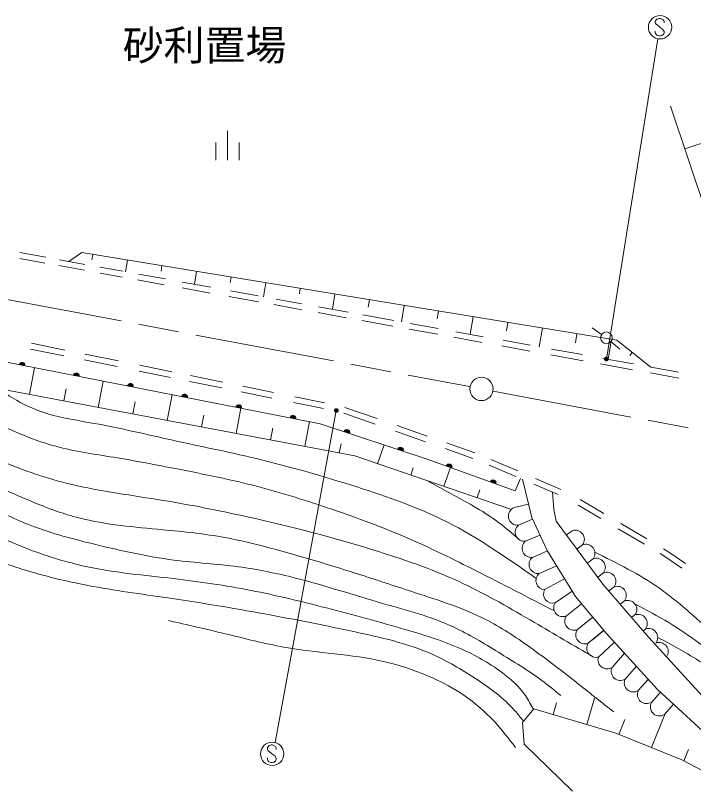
# Model space of a CAD drawing. Units: millimetres, scale not verified. Extents: x 40000 to 680000, y 20000 to 380000.
# Drawn here: x 143439 to 201476, y 261884 to 328557 of the extents above; entities that cross this region are included whole.
import ezdxf
from ezdxf.enums import TextEntityAlignment as Align

# ---------------------------------------------------------------- set-up
doc = ezdxf.new("R2010")
doc.units = ezdxf.units.MM
doc.header["$LTSCALE"] = 1000
doc.linetypes.add('CHAIN', pattern=[18.5, 12, -1.5, 3.5, -1.5])
for name, color, linetype, lineweight in [('M-BGD', 7, 'Continuous', 13), ('M-BMK', 2, 'CHAIN', 13), ('M-BMK-SRVR', 3, 'Continuous', 13), ('M-STR-HTXT', 7, 'Continuous', 13), ('M-STR-STRC', 7, 'Continuous', 13)]:
    doc.layers.add(name, color=color, linetype=linetype, lineweight=lineweight)
doc.styles.add('ＭＳ ゴシック', font='')
doc.styles.get('ＭＳ ゴシック').set_extended_font_data('MS Gothic')

# ---------------------------------------------------------------- blocks, each defined once
blk = doc.blocks.new('filled_dot')
at = {"color": 0, "linetype": 'Continuous', "lineweight": -2, "const_width": 1.25}
blk.add_lwpolyline([(-0.625, 0, 1), (0.625, 0, 1)], format="xyb", close=True, dxfattribs=at)

msp = doc.modelspace()

# ---------------------------------------------------------------- linework, layer by layer
at = {"layer": 'M-BGD'}
for p, q in [((199511, 320804), (202666, 311437)), ((161592, 318679), (161592, 316179)), ((160592, 317679), (160592, 316179)), ((162592, 316179), (162592, 317679)), ((203129, 317949), (200743, 317146)), ((143818, 308267), (146042, 307863)), ((148004, 307507), (149113, 308272)), ((149113, 308272), (194910, 300761)), ((149980, 307660), (150055, 308118)), ((143792, 307763), (145934, 307375)), ((147198, 307654), (149360, 307261)), ((152851, 306628), (153015, 307632)), ((147153, 307153), (149329, 306759)), ((150655, 307026), (152645, 306665)), ((155901, 306689), (155976, 307147)), ((150670, 306515), (152564, 306172)), ((153957, 306427), (156268, 306008)), ((158755, 305557), (158936, 306661)), ((161822, 305718), (161897, 306176)), ((153889, 305931), (156153, 305520)), ((157698, 305748), (160144, 305304)), ((164659, 304485), (164857, 305690)), ((157698, 305240), (160100, 304804)), ((161851, 304995), (164211, 304567)), ((167743, 304747), (167818, 305205)), ((170564, 303414), (170778, 304719)), ((161707, 304513), (164227, 304056)), ((165753, 304287), (167953, 303888)), ((173634, 303597), (173738, 304233)), ((165546, 303816), (167957, 303379)), ((169375, 303630), (171924, 303167)), ((176468, 302343), (176699, 303748)), ((169344, 303127), (171749, 302691)), ((173161, 302943), (175830, 302458)), ((179548, 302583), (179659, 303262)), ((182373, 301271), (182620, 302777)), ((173099, 302446), (175731, 301968)), ((177216, 302207), (179617, 301771)), ((185462, 301568), (185580, 302291)), ((177151, 301711), (179580, 301270)), ((181138, 301495), (183482, 301070)), ((188277, 300200), (188541, 301806)), ((193610, 301258), (192800, 301838)), ((132406, 300899), (169506, 293621)), ((180957, 301020), (183359, 300584)), ((185200, 300758), (187486, 300343)), ((191375, 300554), (191501, 301320)), ((194910, 300761), (197822, 298468)), ((144794, 300509), (147669, 299924)), ((185074, 300273), (187477, 299837)), ((194182, 299129), (194438, 300692)), ((194400, 300648), (195170, 299998)), ((144723, 300013), (147566, 299435)), ((149403, 299571), (152257, 298990)), ((189254, 299515), (192032, 299010)), ((189316, 300012), (191968, 299530)), ((196023, 299465), (196227, 299724)), ((149325, 299077), (152136, 298504)), ((193525, 298740), (196250, 298245)), ((193716, 299213), (196351, 298735)), ((132697, 298395), (172486, 290863)), ((145061, 298416), (144629, 296136)), ((154034, 298118), (156701, 297575)), ((154068, 298621), (156832, 298059)), ((197822, 298468), (200208, 298035)), ((158419, 297736), (161185, 297173)), ((197797, 297965), (200213, 297526)), ((150949, 297261), (150525, 295020)), ((158329, 297244), (161099, 296680)), ((162888, 296826), (165530, 296288)), ((147770, 296599), (147577, 295578)), ((156837, 296106), (156420, 293904)), ((162764, 296341), (165375, 295810)), ((153665, 295479), (153472, 294462)), ((167247, 295429), (169794, 294910)), ((167353, 295917), (169895, 295400)), ((162725, 294951), (162315, 292788)), ((171642, 295018), (174386, 294057)), ((159559, 294360), (159368, 293346)), ((171543, 294523), (174219, 293586)), ((168613, 293797), (168211, 291673)), ((169506, 293621), (178687, 290595)), ((176112, 293453), (178688, 292550)), ((165454, 293240), (165263, 292230)), ((175960, 292976), (178526, 292077)), ((171309, 291909), (171158, 291115)), ((174985, 291815), (174433, 290198)), ((180216, 291486), (182603, 290650)), ((180339, 291972), (182765, 291123)), ((172486, 290863), (185816, 286308)), ((178687, 290595), (186202, 287874)), ((183976, 290078), (186261, 289102)), ((184125, 290558), (186428, 289575)), ((177484, 289851), (177271, 289228)), ((180664, 289879), (180110, 288258)), ((186202, 287874), (186656, 288934)), ((186828, 288860), (187636, 285583)), ((187951, 288925), (190114, 288001)), ((187817, 288438), (189905, 287547)), ((183177, 287953), (182949, 287288)), ((189407, 287759), (189510, 286286)), ((186154, 286448), (187354, 286726)), ((191778, 287129), (193817, 285923)), ((189510, 286286), (189731, 285274)), ((191613, 286646), (193557, 285496)), ((186505, 284934), (187701, 285446)), ((187636, 285583), (188954, 282778)), ((189731, 285274), (193716, 279897)), ((195267, 285065), (197488, 283751)), ((187096, 283555), (188339, 284087)), ((191087, 284460), (190602, 284098)), ((195029, 284625), (197273, 283298)), ((187686, 282176), (188982, 282731)), ((188954, 282778), (191377, 278825)), ((191985, 283258), (191496, 282893)), ((198901, 282916), (199199, 282739)), ((199199, 282739), (200787, 281654)), ((192882, 282056), (192389, 281688)), ((198632, 282494), (198931, 282317)), ((198931, 282317), (200478, 281260)), ((188276, 280797), (189775, 281439)), ((193779, 280854), (193282, 280483)), ((188736, 279414), (190441, 280352)), ((193716, 279897), (197669, 275312)), ((194676, 279651), (194221, 279312)), ((189625, 278283), (191086, 279298)), ((191377, 278825), (194012, 275679)), ((190597, 277162), (191892, 278210)), ((195573, 278449), (195203, 278173)), ((191542, 275996), (192855, 277060)), ((196470, 277247), (196184, 277034)), ((197367, 276045), (197166, 275895)), ((192475, 274826), (193801, 275932)), ((192826, 275106), (193819, 275910)), ((194012, 275679), (198390, 270876)), ((193341, 273647), (194705, 274918)), ((197669, 275312), (202254, 270284)), ((194505, 272753), (195573, 273967)), ((195630, 271762), (196590, 272852)), ((196756, 270771), (197606, 271736)), ((198390, 270876), (209484, 260675)), ((193006, 270130), (192336, 267873)), ((197905, 269795), (198643, 270644)), ((189756, 269724), (189460, 268727)), ((198985, 268720), (199768, 269609)), ((187806, 269218), (186828, 268028)), ((194820, 267135), (187806, 269218)), ((199053, 268798), (197875, 265895)), ((186828, 268028), (186998, 266200)), ((195611, 268294), (195095, 267024)), ((200473, 264840), (194820, 267135)), ((186998, 266200), (191122, 262162)), ((201051, 265743), (200654, 264766)), ((204256, 262885), (200473, 264840))]:
    msp.add_line(p, q, dxfattribs=at)
msp.add_circle((194024, 300972), 500, dxfattribs=at)
for centre, radius, start, end in [((143999, 298624), 250, 348.90231, 168.90231), ((143999, 298624), 200, 348.90231, 168.90231), ((143999, 298624), 150, 348.90231, 168.90231), ((143999, 298624), 100, 348.90231, 168.90231), ((143999, 298624), 50, 348.90231, 168.90231), ((148637, 297715), 250, 348.90231, 168.90231), ((148637, 297715), 200, 348.90231, 168.90231), ((148637, 297715), 150, 348.90231, 168.90231), ((148637, 297715), 100, 348.90231, 168.90231), ((148637, 297715), 50, 348.90231, 168.90231), ((153274, 296805), 250, 348.90231, 168.90231), ((153274, 296805), 200, 348.90231, 168.90231), ((153274, 296805), 150, 348.90231, 168.90231), ((153274, 296805), 100, 348.90231, 168.90231), ((153274, 296805), 50, 348.90231, 168.90231), ((157912, 295895), 250, 348.90231, 168.90231), ((157912, 295895), 200, 348.90231, 168.90231), ((157912, 295895), 150, 348.90231, 168.90231), ((157912, 295895), 100, 348.90231, 168.90231), ((157912, 295895), 50, 348.90231, 168.90231), ((162549, 294986), 250, 348.90231, 168.90231), ((162549, 294986), 200, 348.90231, 168.90231), ((162549, 294986), 150, 348.90231, 168.90231), ((162549, 294986), 100, 348.90231, 168.90231), ((162549, 294986), 50, 348.90231, 168.90231), ((167187, 294076), 250, 348.90231, 168.90231), ((167187, 294076), 200, 348.90231, 168.90231), ((167187, 294076), 150, 348.90231, 168.90231), ((167187, 294076), 100, 348.90231, 168.90231), ((167187, 294076), 50, 348.90231, 168.90231), ((171801, 292865), 250, 341.75625, 161.75625), ((171801, 292865), 200, 341.75625, 161.75625), ((171801, 292865), 150, 341.75625, 161.75625), ((171801, 292865), 100, 341.75625, 161.75625), ((171801, 292865), 50, 341.75625, 161.75625), ((176392, 291351), 250, 341.75625, 161.75625), ((176392, 291351), 200, 341.75625, 161.75625), ((176392, 291351), 150, 341.75625, 161.75625), ((176392, 291351), 100, 341.75625, 161.75625), ((176392, 291351), 50, 341.75625, 161.75625), ((180566, 289915), 250, 340.1002, 160.1002), ((180566, 289915), 200, 340.1002, 160.1002), ((180566, 289915), 150, 340.1002, 160.1002), ((180566, 289915), 100, 340.1002, 160.1002), ((180566, 289915), 50, 340.1002, 160.1002), ((184323, 288555), 250, 340.1002, 160.1002), ((184323, 288555), 200, 340.1002, 160.1002), ((184323, 288555), 150, 340.1002, 160.1002), ((184323, 288555), 100, 340.1002, 160.1002), ((184323, 288555), 50, 340.1002, 160.1002), ((186412, 285710), 781, 109.22122, 276.90908), ((187002, 284331), 781, 129.42949, 276.90908), ((191361, 283728), 781, 322.99419, 110.47378), ((187592, 282952), 781, 129.42949, 276.90908), ((192258, 282526), 781, 322.99419, 110.47378), ((188182, 281573), 781, 129.42949, 276.90908), ((193155, 281324), 781, 322.99419, 110.47378), ((188772, 280194), 781, 129.42949, 267.32471), ((194052, 280122), 781, 322.99419, 110.47378), ((189420, 279037), 781, 151.16132, 285.17821), ((194949, 278920), 781, 322.99419, 110.47378), ((190295, 277882), 781, 149.14795, 292.7492), ((195846, 277717), 781, 322.99419, 110.47378), ((191240, 276717), 781, 145.26961, 292.7492), ((196744, 276515), 781, 322.99419, 110.47378), ((197641, 275313), 781, 322.99419, 110.47378), ((192184, 275551), 781, 145.26961, 291.88678), ((193129, 274399), 781, 146.83413, 285.72897), ((198538, 274111), 781, 324.71378, 110.47378), ((194086, 273413), 781, 162.62073, 302.37798), ((195212, 272422), 781, 154.89839, 302.37798), ((196338, 271431), 781, 154.89839, 302.37798), ((197464, 270440), 781, 154.89839, 304.3457), ((198567, 269380), 781, 147.92636, 302.37798)]:
    msp.add_arc(centre, radius, start, end, dxfattribs=at)
for points, knots in [([(82687, 301351), (84324, 300949), (85960, 300547), (87620, 300291), (89242, 300040), (90887, 299929), (92531, 299857), (94523, 299771), (96513, 299743), (98501, 299665), (100636, 299580), (102769, 299437), (104905, 299328), (107314, 299205), (109728, 299126), (112127, 298894), (114966, 298620), (117785, 298133), (120600, 297642), (123102, 297207), (125601, 296768), (128063, 296150), (130664, 295497), (133223, 294643), (135670, 293550), (137880, 292563), (139997, 291381), (142218, 290420), (144129, 289594), (146117, 288932), (148141, 288446), (150755, 287818), (153430, 287484), (156085, 287050), (158491, 286657), (160881, 286182), (163259, 285654), (167051, 284812), (170812, 283836), (174525, 282669), (177001, 281891), (179455, 281028), (181795, 279924), (183878, 278942), (185871, 277769), (187862, 276602), (189548, 275614), (191233, 274630), (192918, 273646)], [0, 0, 0, 0, 1, 1, 1, 2, 2, 2, 3, 3, 3, 4, 4, 4, 5, 5, 5, 6, 6, 6, 7, 7, 7, 8, 8, 8, 9, 9, 9, 10, 10, 10, 11, 11, 11, 12, 12, 12, 13, 13, 13, 14, 14, 14, 15, 15, 15, 16, 16, 16, 16]), ([(82371, 299595), (83346, 299311), (84321, 299027), (85309, 298798), (87407, 298312), (89561, 298075), (91712, 297883), (93961, 297683), (96206, 297531), (98453, 297354), (100922, 297158), (103392, 296932), (105868, 296872), (108130, 296817), (110398, 296901), (112656, 296776), (114609, 296667), (116556, 296402), (118482, 296054), (120763, 295641), (123016, 295113), (125271, 294561), (128220, 293839), (131171, 293077), (133985, 291961), (135872, 291213), (137696, 290305), (139522, 289409), (141348, 288513), (143175, 287629), (145059, 286858), (146301, 286349), (147568, 285890), (148863, 285558), (151197, 284958), (153624, 284769), (156037, 284546), (157831, 284381), (159617, 284198), (161381, 283872), (162643, 283639), (163893, 283334), (165136, 283006), (167810, 282301), (170454, 281493), (173081, 280647), (174606, 280155), (176125, 279650), (177655, 279154), (179684, 278495), (181731, 277851), (183625, 276891), (184972, 276208), (186242, 275366), (187477, 274484), (188906, 273463), (190288, 272389), (191665, 271306), (192662, 270523), (193656, 269735), (194650, 268947)], [0, 0, 0, 0, 1, 1, 1, 2, 2, 2, 3, 3, 3, 4, 4, 4, 5, 5, 5, 6, 6, 6, 7, 7, 7, 8, 8, 8, 9, 9, 9, 10, 10, 10, 11, 11, 11, 12, 12, 12, 13, 13, 13, 14, 14, 14, 15, 15, 15, 16, 16, 16, 17, 17, 17, 18, 18, 18, 19, 19, 19, 20, 20, 20, 20]), ([(121737, 299899), (124331, 299374), (126926, 298848), (129511, 298269), (130837, 297972), (132161, 297660), (133461, 297266), (134981, 296805), (136468, 296231), (137913, 295573), (139666, 294775), (141357, 293853), (143117, 293065), (144337, 292518), (145591, 292035), (146879, 291686), (148498, 291246), (150171, 291016), (151832, 290745), (153659, 290447), (155472, 290097), (157287, 289742), (159596, 289290), (161907, 288830), (164183, 288237), (166319, 287681), (168424, 287008), (170516, 286293), (172696, 285549), (174862, 284760), (176974, 283848), (178972, 282985), (180923, 282012), (182867, 281027), (185108, 279892), (187339, 278742), (189570, 277593)], [0, 0, 0, 0, 1, 1, 1, 2, 2, 2, 3, 3, 3, 4, 4, 4, 5, 5, 5, 6, 6, 6, 7, 7, 7, 8, 8, 8, 9, 9, 9, 10, 10, 10, 11, 11, 11, 12, 12, 12, 12]), ([(82069, 297919), (83142, 297602), (84215, 297285), (85309, 297065), (86371, 296851), (87453, 296727), (88535, 296631), (90027, 296499), (91522, 296419), (93012, 296294), (95358, 296098), (97696, 295793), (100042, 295572), (102412, 295349), (104790, 295211), (107167, 295091), (109141, 294991), (111114, 294902), (113090, 294802), (114522, 294729), (115955, 294649), (117375, 294465), (119358, 294207), (121314, 293744), (123249, 293213), (124940, 292749), (126615, 292233), (128256, 291624), (130366, 290840), (132420, 289902), (134515, 289072), (136580, 288254), (138685, 287541), (140726, 286665), (142093, 286078), (143432, 285417), (144818, 284884), (146564, 284211), (148385, 283740), (150211, 283295), (152459, 282747), (154714, 282239), (157000, 281947), (158838, 281711), (160697, 281615), (162536, 281369), (164175, 281150), (165798, 280812), (167399, 280406), (169909, 279769), (172365, 278962), (174862, 278239), (176917, 277644), (179001, 277106), (180929, 276217), (182261, 275603), (183519, 274821), (184780, 274050), (186042, 273280), (187307, 272522), (188488, 271643), (189046, 271228), (189585, 270785), (190125, 270343)], [0, 0, 0, 0, 1, 1, 1, 2, 2, 2, 3, 3, 3, 4, 4, 4, 5, 5, 5, 6, 6, 6, 7, 7, 7, 8, 8, 8, 9, 9, 9, 10, 10, 10, 11, 11, 11, 12, 12, 12, 13, 13, 13, 14, 14, 14, 15, 15, 15, 16, 16, 16, 17, 17, 17, 18, 18, 18, 19, 19, 19, 20, 20, 20, 21, 21, 21, 21]), ([(141948, 296643), (142463, 296288), (142977, 295933), (143518, 295620), (144365, 295131), (145277, 294746), (146215, 294465), (147503, 294078), (148838, 293885), (150163, 293646), (152427, 293239), (154659, 292698), (156903, 292202), (159246, 291684), (161601, 291216), (163933, 290661), (166866, 289963), (169763, 289126), (172647, 288206), (175279, 287366), (177900, 286455), (180351, 285221), (183041, 283866), (185526, 282120), (188012, 280374)], [0, 0, 0, 0, 1, 1, 1, 2, 2, 2, 3, 3, 3, 4, 4, 4, 5, 5, 5, 6, 6, 6, 7, 7, 7, 8, 8, 8, 8]), ([(81722, 295990), (82848, 295675), (83973, 295360), (85116, 295139), (86951, 294783), (88830, 294668), (90701, 294513), (92679, 294349), (94648, 294141), (96623, 294031), (99296, 293883), (101980, 293916), (104664, 293887), (107513, 293856), (110362, 293755), (113186, 293406), (115507, 293118), (117812, 292664), (120071, 292057), (121885, 291570), (123670, 290986), (125463, 290420), (128079, 289596), (130711, 288812), (133263, 287820), (135451, 286970), (137580, 285968), (139715, 284980), (141537, 284136), (143364, 283303), (145252, 282621), (146666, 282109), (148115, 281682), (149585, 281369), (152008, 280852), (154486, 280645), (156951, 280358), (159180, 280098), (161397, 279774), (163596, 279347), (165762, 278926), (167910, 278404), (170047, 277854), (172336, 277265), (174611, 276642), (176884, 275976), (178485, 275507), (180085, 275016), (181603, 274339), (182802, 273804), (183950, 273153), (185021, 272365), (185806, 271788), (186550, 271137), (187091, 270343), (187345, 269971), (187554, 269568), (187763, 269165)], [0, 0, 0, 0, 1, 1, 1, 2, 2, 2, 3, 3, 3, 4, 4, 4, 5, 5, 5, 6, 6, 6, 7, 7, 7, 8, 8, 8, 9, 9, 9, 10, 10, 10, 11, 11, 11, 12, 12, 12, 13, 13, 13, 14, 14, 14, 15, 15, 15, 16, 16, 16, 17, 17, 17, 18, 18, 18, 19, 19, 19, 19]), ([(119793, 289993), (121342, 289650), (122891, 289307), (124433, 288927), (126122, 288510), (127802, 288048), (129449, 287485), (131160, 286899), (132835, 286203), (134464, 285416), (136106, 284623), (137702, 283737), (139355, 282970), (140879, 282264), (142453, 281658), (144057, 281152), (145886, 280576), (147755, 280130), (149637, 279773), (151903, 279343), (154189, 279042), (156471, 278707), (159492, 278263), (162505, 277759), (165500, 277202), (167802, 276774), (170093, 276314), (172397, 275823), (174685, 275335), (176985, 274815), (179105, 273879), (180392, 273311), (181612, 272589), (182805, 271810), (184033, 271007), (185232, 270143), (186190, 269051), (186446, 268760), (186685, 268452), (186924, 268144)], [0, 0, 0, 0, 1, 1, 1, 2, 2, 2, 3, 3, 3, 4, 4, 4, 5, 5, 5, 6, 6, 6, 7, 7, 7, 8, 8, 8, 9, 9, 9, 10, 10, 10, 11, 11, 11, 12, 12, 12, 13, 13, 13, 13]), ([(178713, 288735), (179823, 288131), (180932, 287526), (182036, 286906), (182791, 286482), (183543, 286051), (184251, 285558), (184985, 285046), (185671, 284467), (186358, 283888)], [0, 0, 0, 0, 1, 1, 1, 2, 2, 2, 3, 3, 3, 3]), ([(193034, 282618), (194939, 281681), (196845, 280744), (198564, 279534), (200185, 278393), (201639, 277010), (203149, 275707), (205367, 273791), (207705, 272046), (210047, 270280), (212167, 268682), (214291, 267067), (216146, 265191), (218329, 262983), (220140, 260413), (222119, 257998), (223389, 256449), (224728, 254963), (225989, 253413), (227873, 251097), (229581, 248638), (231288, 246179)], [0, 0, 0, 0, 1, 1, 1, 2, 2, 2, 3, 3, 3, 4, 4, 4, 5, 5, 5, 6, 6, 6, 7, 7, 7, 7]), ([(196470, 278188), (197450, 277675), (198429, 277163), (199371, 276590), (201135, 275518), (202768, 274236), (204409, 272976), (205981, 271769), (207559, 270582), (209119, 269362), (210670, 268148), (212204, 266903), (213609, 265528), (214984, 264184), (216237, 262716), (217497, 261257), (219675, 258735), (221875, 256237), (223959, 253645), (226196, 250864), (228301, 247975), (230405, 245085)], [0, 0, 0, 0, 1, 1, 1, 2, 2, 2, 3, 3, 3, 4, 4, 4, 5, 5, 5, 6, 6, 6, 7, 7, 7, 7]), ([(156530, 276765), (158146, 276400), (159762, 276035), (161373, 275642), (163049, 275233), (164720, 274794), (166416, 274493), (167844, 274240), (169290, 274086), (170735, 273919), (172143, 273757), (173550, 273583), (174929, 273270), (176217, 272978), (177480, 272563), (178699, 272047), (179678, 271632), (180629, 271152), (181520, 270574), (182621, 269860), (183631, 268996), (184516, 268028), (185130, 267354), (185684, 266630), (186238, 265905)], [0, 0, 0, 0, 1, 1, 1, 2, 2, 2, 3, 3, 3, 4, 4, 4, 5, 5, 5, 6, 6, 6, 7, 7, 7, 8, 8, 8, 8]), ([(198422, 275325), (199801, 274588), (201179, 273851), (202469, 272979), (203552, 272247), (204572, 271420), (205572, 270572), (207153, 269231), (208684, 267838), (210172, 266399), (212566, 264087), (214849, 261657), (217073, 259178), (218695, 257370), (220285, 255536), (221834, 253668), (224387, 250590), (226828, 247421), (229270, 244252)], [0, 0, 0, 0, 1, 1, 1, 2, 2, 2, 3, 3, 3, 4, 4, 4, 5, 5, 5, 6, 6, 6, 6])]:
    msp.add_open_spline(points, degree=3, knots=knots, dxfattribs=at)
at = {"layer": 'M-BMK'}
for p, q in [((86149, 314926), (182292, 296795)), ((184331, 296410), (235138, 286829))]:
    msp.add_line(p, q, dxfattribs=at)
at = {"layer": 'M-BMK-SRVR'}
msp.add_circle((183327, 296592), 1000, dxfattribs=at)
at = {"layer": 'M-STR-STRC'}
for p, q in [((198333, 328254), (198210, 328070)), ((198210, 328070), (198212, 327938)), ((198526, 328320), (198333, 328254)), ((198647, 328317), (198526, 328320)), ((198897, 328199), (198647, 328317)), ((198960, 328067), (198897, 328199)), ((198960, 327938), (198960, 328067)), ((198212, 327938), (198276, 327809)), ((198276, 327809), (198531, 327627)), ((198531, 327627), (198660, 327496)), ((198660, 327496), (198839, 327380)), ((198839, 327380), (198965, 327180)), ((198212, 327090), (198210, 327211)), ((198252, 326988), (198212, 327090)), ((198336, 326877), (198252, 326988)), ((198523, 326816), (198336, 326877)), ((198657, 326816), (198523, 326816)), ((198757, 326845), (198657, 326816)), ((198900, 326937), (198757, 326845)), ((198960, 327069), (198900, 326937)), ((198965, 327180), (198960, 327069)), ((194025, 299157), (198419, 326577)), ((170899, 294749), (165653, 266326)), ((165127, 266053), (165003, 265868)), ((165319, 266118), (165127, 266053)), ((165440, 266116), (165319, 266118)), ((165690, 265997), (165440, 266116)), ((165003, 265868), (165005, 265737)), ((165005, 265737), (165069, 265608)), ((165069, 265608), (165324, 265426)), ((165324, 265426), (165453, 265294)), ((165753, 265866), (165690, 265997)), ((165753, 265737), (165753, 265866)), ((165005, 264889), (165003, 265010)), ((165045, 264786), (165005, 264889)), ((165129, 264675), (165045, 264786)), ((165453, 265294), (165632, 265178)), ((165693, 264736), (165551, 264644)), ((165632, 265178), (165759, 264978)), ((165753, 264868), (165693, 264736)), ((165759, 264978), (165753, 264868)), ((165316, 264615), (165129, 264675)), ((165450, 264615), (165316, 264615)), ((165551, 264644), (165450, 264615))]:
    msp.add_line(p, q, dxfattribs=at)
for centre in [(198617, 327557), (165410, 265356)]:
    msp.add_circle(centre, 1000, dxfattribs=at)

# ---------------------------------------------------------------- block references
at = {"layer": 'M-STR-STRC', "xscale": 160, "yscale": 160}
for p, rotation in [((194025, 299157), 80.9), ((170899, 294749), 259.5)]:
    msp.add_blockref('filled_dot', p, dxfattribs=dict(at, rotation=rotation))

# ---------------------------------------------------------------- texts
at = {"layer": 'M-STR-HTXT', "style": 'ＭＳ ゴシック'}
msp.add_text('砂利置場', height=2566, dxfattribs=at).set_placement((152613, 326015), align=Align.MIDDLE_LEFT)

doc.saveas('drawing.dxf')
